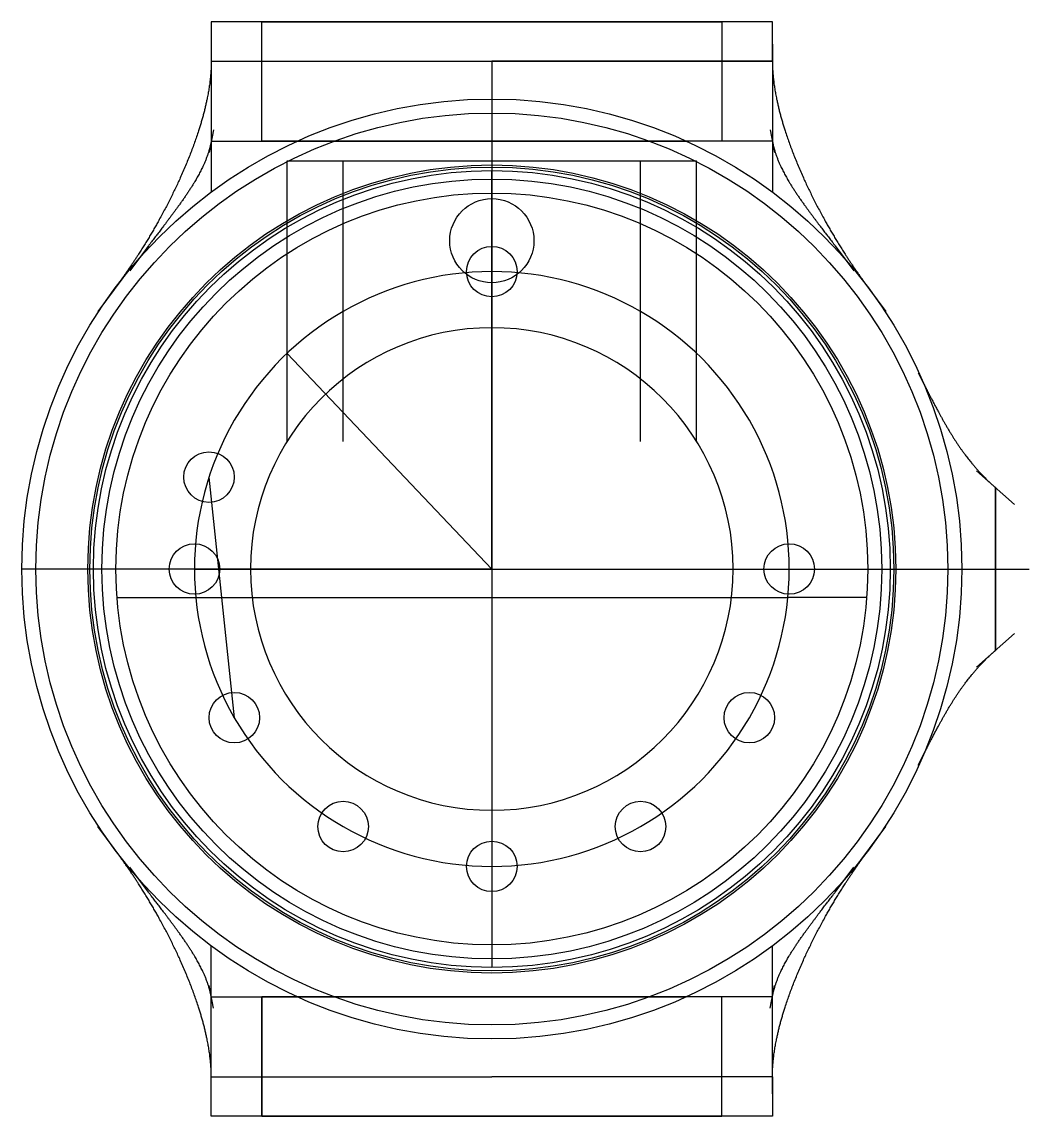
# Model space of a CAD drawing. Header units: centimetres. Extents: x -1.68 to 1.91, y -1.95 to 1.95.
import ezdxf

# ---------------------------------------------------------------- set-up
doc = ezdxf.new("R2010")
doc.units = ezdxf.units.CM
doc.header["$MEASUREMENT"] = 0
for name, color, linetype in [('CasioMq24 v22_BandHoles', 7, 'Continuous'), ('CasioMq24 v22_CasioMq24SketchMainBody', 7, 'Continuous'), ('PersonalReminder v2_PerRemTake2', 7, 'Continuous')]:
    doc.layers.add(name, color=color, linetype=linetype)

# ---------------------------------------------------------------- blocks, each defined once
blk = doc.blocks.new('CasioMq24v22')
at = {"layer": 'CasioMq24 v22_BandHoles'}
for p, q in [((-0.82, -1.95), (-0.82, -1.525)), ((-0.82, -1.525), (-0.82, -1.525, 0.27)), ((-0.82, -1.525, 0.27), (-0.82, -1.81, 0.27)), ((-0.82, -1.95, 0.1004), (-0.82, -1.81, 0.1004)), ((-0.82, -1.81, 0.1004), (-0.82, -1.81, 0.2701)), ((-0.82, -1.81, 0.2816), (-0.82, -1.95, 0.2008)), ((-0.82, -1.81, 0.27), (-0.82, -1.81, 0.2816)), ((-0.82, -1.95, 0.2008), (-0.82, -1.95))]:
    blk.add_line(p, q, dxfattribs=at)
at = {"layer": 'CasioMq24 v22_BandHoles', "extrusion": (1, 0, 0)}
blk.add_circle((-1.81, 0.1004, -0.82), 0.06, dxfattribs=at)
at = {"layer": 'CasioMq24 v22_BandHoles'}
blk.add_point((-0.82, 0), dxfattribs=at)
at = {"layer": 'CasioMq24 v22_CasioMq24SketchMainBody'}
for p, q in [((-1, 1.95), (-1, 1.81)), ((1, 1.95), (-1, 1.95)), ((-0.82, 1.95), (0.82, 1.95)), ((-0.82, 1.525), (-0.82, 1.95)), ((0.82, 1.95), (0.82, 1.525)), ((1, 1.81), (1, 1.95)), ((-1, 1.87), (-1, 1.75)), ((1, 1.87), (1, 1.75)), ((-1, 1.81), (0, 1.81)), ((-1, 1.81), (-1, 1.3437)), ((-1, 1.81), (1, 1.81)), ((0, 1.81), (0, 0)), ((1, 1.81), (0, 1.81)), ((1, 1.81), (1, 1.3437)), ((-0.9925, 1.5652), (-1.0075, 1.4848)), ((0.9925, 1.5652), (1.0075, 1.4848)), ((-1, 1.525), (-0.6928, 1.525)), ((0.82, 1.525), (-0.82, 1.525)), ((-0.6928, 1.525), (0.6928, 1.525)), ((1, 1.525), (0.6928, 1.525)), ((-1.2236, 1.1519), (-1.2897, 1.0629)), ((1.2236, 1.1519), (1.2897, 1.0629)), ((-1.2844, 1.0799), (-1.4048, 0.9178)), ((1.2844, 1.0799), (1.4048, 0.9178)), ((1.5191, 0.6996), (1.56, 0.62)), ((1.727, 0.35), (1.863, 0.23)), ((1.795, 0.29), (1.795, -0.29)), ((1.795, -0.29), (1.795, 0.29)), ((0, 0), (-1.675, 0)), ((0, 0), (1.675, 0)), ((1.675, 0), (1.915, 0)), ((1.727, -0.35), (1.863, -0.23)), ((1.5191, -0.6996), (1.56, -0.62)), ((-1.2844, -1.0799), (-1.4048, -0.9178)), ((1.2844, -1.0799), (1.4048, -0.9178)), ((-1.2236, -1.1519), (-1.2897, -1.0629)), ((1.2236, -1.1519), (1.2897, -1.0629)), ((-1, -1.81), (-1, -1.3437)), ((1, -1.81), (1, -1.3437)), ((-0.9925, -1.5652), (-1.0075, -1.4848)), ((0.9925, -1.5652), (1.0075, -1.4848)), ((-1, -1.525), (-0.6928, -1.525)), ((0.82, -1.525), (-0.82, -1.525)), ((-0.82, -1.525), (-0.82, -1.95)), ((-0.6928, -1.525), (0.6928, -1.525)), ((1, -1.525), (0.6928, -1.525)), ((0.82, -1.95), (0.82, -1.525)), ((-1, -1.87), (-1, -1.75)), ((1, -1.87), (1, -1.75)), ((-1, -1.81), (0, -1.81)), ((-1, -1.95), (-1, -1.81)), ((1, -1.81), (0, -1.81)), ((1, -1.81), (1, -1.95)), ((1, -1.95), (-1, -1.95)), ((-0.82, -1.95), (0.82, -1.95))]:
    blk.add_line(p, q, dxfattribs=at)
for radius in [1.675, 1.625, 1.44, 1.4325, 1.39]:
    blk.add_circle((0, 0), radius, dxfattribs=at)
for points in [[(-1, 1.81), (-1, 1.7833), (-1.0034, 1.7282), (-1.0185, 1.6403), (-1.0566, 1.5141), (-1.128, 1.3467), (-1.2023, 1.2087), (-1.2689, 1.1041), (-1.3185, 1.034), (-1.3446, 0.9989)], [(1, 1.81), (1, 1.7833), (1.0034, 1.7282), (1.0185, 1.6403), (1.0566, 1.5141), (1.128, 1.3467), (1.2023, 1.2087), (1.2689, 1.1041), (1.3185, 1.034), (1.3446, 0.9989)], [(-1, 1.525), (-1.0031, 1.5085), (-1.0115, 1.4755), (-1.0308, 1.4263), (-1.0681, 1.361), (-1.1266, 1.2789), (-1.1779, 1.2119), (-1.2172, 1.1603), (-1.2435, 1.1252), (-1.2567, 1.1074)], [(1, 1.525), (1.0031, 1.5085), (1.0115, 1.4755), (1.0308, 1.4263), (1.0681, 1.361), (1.1266, 1.2789), (1.1779, 1.2119), (1.2172, 1.1603), (1.2435, 1.1252), (1.2567, 1.1074)], [(1.5396, 0.6598), (1.5447, 0.6497), (1.5559, 0.6279), (1.5753, 0.5902), (1.6061, 0.5315), (1.6536, 0.4506), (1.7013, 0.3846), (1.7448, 0.3365), (1.7776, 0.3053), (1.795, 0.29)], [(1.5396, -0.6598), (1.5447, -0.6497), (1.5559, -0.6279), (1.5753, -0.5902), (1.6061, -0.5315), (1.6536, -0.4506), (1.7013, -0.3846), (1.7448, -0.3365), (1.7776, -0.3053), (1.795, -0.29)], [(-1, -1.81), (-1, -1.7833), (-1.0034, -1.7282), (-1.0185, -1.6403), (-1.0566, -1.5141), (-1.128, -1.3467), (-1.2023, -1.2087), (-1.2689, -1.1041), (-1.3185, -1.034), (-1.3446, -0.9989)], [(1, -1.81), (1, -1.7833), (1.0034, -1.7282), (1.0185, -1.6403), (1.0566, -1.5141), (1.128, -1.3467), (1.2023, -1.2087), (1.2689, -1.1041), (1.3185, -1.034), (1.3446, -0.9989)], [(-1, -1.525), (-1.0031, -1.5085), (-1.0115, -1.4755), (-1.0308, -1.4263), (-1.0681, -1.361), (-1.1266, -1.2789), (-1.1779, -1.2119), (-1.2172, -1.1603), (-1.2435, -1.1252), (-1.2567, -1.1074)], [(1, -1.525), (1.0031, -1.5085), (1.0115, -1.4755), (1.0308, -1.4263), (1.0681, -1.361), (1.1266, -1.2789), (1.1779, -1.2119), (1.2172, -1.1603), (1.2435, -1.1252), (1.2567, -1.1074)]]:
    blk.add_open_spline(points, degree=5, dxfattribs=at)
blk.add_point((0, 0), dxfattribs=at)

msp = doc.modelspace()

# ---------------------------------------------------------------- linework, layer by layer
at = {"layer": 'PersonalReminder v2_PerRemTake2'}
for p, q in [((-0.73, 0.4546), (-0.73, 1.4546)), ((-0.73, 1.4546), (0.73, 1.4546)), ((-0.53, 0.4546), (-0.53, 1.4546)), ((0.53, 0.4546), (0.53, 1.4546)), ((0.73, 0.4546), (0.73, 1.4546)), ((0, 1.42), (0, 1.06)), ((0, 1.42), (0, -1.42)), ((0, 0), (0, 1.42)), ((0, 0), (-0.73, 0.7686)), ((-1.0081, 0.3276), (-0.918, -0.53)), ((-1.06, 0), (1.06, 0)), ((-1.3362, -0.1012), (-1.0552, -0.1012)), ((-1.0552, -0.1012), (1.0552, -0.1012)), ((1.3362, -0.1012), (1.0552, -0.1012))]:
    msp.add_line(p, q, dxfattribs=at)
for centre, radius in [((0, 0), 1.42), ((0, 0), 1.34), ((0, 1.17), 0.15), ((0, 1.06), 0.09), ((-1.0081, 0.3276), 0.09), ((-1.06, 0), 0.09), ((1.06, 0), 0.09), ((-0.918, -0.53), 0.09), ((0.918, -0.53), 0.09), ((-0.53, -0.918), 0.09), ((0.53, -0.918), 0.09), ((0, -1.06), 0.09)]:
    msp.add_circle(centre, radius, dxfattribs=at)
for radius, start, end in [(1.06, 90, 270.0001), (1.06, 269.9999, 90), (0.86, 90, 269.9999), (0.86, 270.0001, 90), (0.86, 269.9999, 270.0001)]:
    msp.add_arc((0, 0), radius, start, end, dxfattribs=at)
for p in [(0.73, 0.4546), (0, 0), (-0.9631, -0.1012)]:
    msp.add_point(p, dxfattribs=at)

# ---------------------------------------------------------------- block references
msp.add_blockref('CasioMq24v22', (0, 0))

doc.saveas('drawing.dxf')
